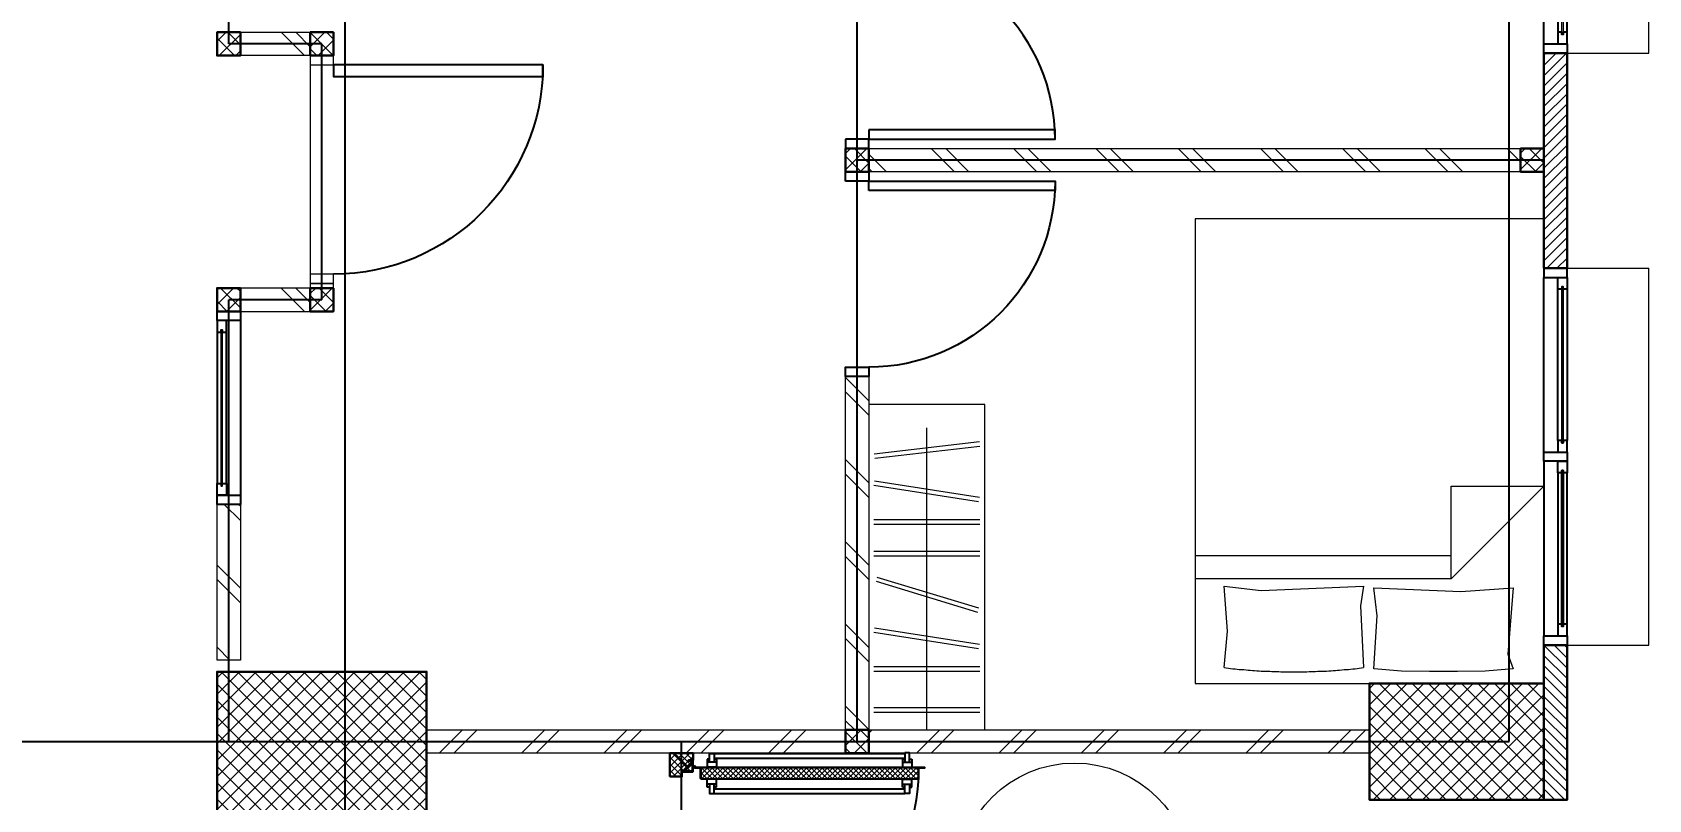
# Model space of a CAD drawing. Header units: millimetres. Extents: x -108 to 357, y -17 to 192.
# Drawn here: x 33.95 to 40.9, y 105.31 to 108.61 of the extents above; entities that cross this region are included whole.
import ezdxf
from ezdxf.enums import TextEntityAlignment as Align

# ---------------------------------------------------------------- set-up
doc = ezdxf.new("R2010")
doc.units = ezdxf.units.MM
for name, color, linetype, lineweight in [('ars', 11, 'Continuous', 0), ('ARSIR', 31, 'Continuous', 5), ('KACA', 151, 'Continuous', 5), ('KOL', 1, 'Continuous', 30), ('KOLOM', 4, 'Continuous', 9), ('lan', 7, 'Continuous', 15), ('NOT', 7, 'Continuous', 20), ('tem', 5, 'Continuous', 20)]:
    doc.layers.add(name, color=color, linetype=linetype, lineweight=lineweight)
doc.layers.add('as', color=1, linetype='Continuous', plot=False)
for name, color, linetype in [('HID', 1, 'Continuous'), ('Kusen', 30, 'Continuous'), ('STL', 6, 'Continuous')]:
    doc.layers.add(name, color=color, linetype=linetype)
doc.styles.add('S', font='simplex', dxfattribs={"width": 0.75})
doc.styles.get("Standard").update_dxf_attribs({"font": 'arial.ttf'})
pattern_1 = [(225, (1.1, 1e-06), (-0.014142, 0.014142), []), (135, (1.1, 1e-06), (0.014142, 0.014142), [])]
pattern_2 = [(315, (-2e-13, 1e-06), (0.014142, 0.014142), []), (45, (-2e-13, 1e-06), (-0.014142, 0.014142), [])]
pattern_3 = [(135, (7.52464, 54.60587), (-0.1767767, -0.1767767), []), (135, (7.52464, 54.66837), (-0.1767767, -0.1767767), [])]

# ---------------------------------------------------------------- blocks, each defined once
blk = doc.blocks.new("k3'")
at = {"layer": 'ars'}
h = blk.add_hatch(dxfattribs=at)
h.set_pattern_fill('_USER', color=256, scale=0.05, angle=45, double=1, pattern_type=0)
h.set_pattern_definition([(45, (0, -4.975), (-0.03535534, 0.03535534), []), (135, (0, -4.975), (-0.03535534, -0.03535534), [])])
h.paths.add_polyline_path([(-0.25, -0.375), (0.25, -0.375), (0.25, 0.375), (-0.25, 0.375)])
at = {"layer": 'KOL'}
blk.add_lwpolyline([(-0.25, -0.375), (0.25, -0.375), (0.25, 0.375), (-0.25, 0.375)], close=True, dxfattribs=at)
blk = doc.blocks.new("k1'")
at = {"layer": 'ars'}
h = blk.add_hatch(dxfattribs=at)
h.set_pattern_fill('_USER', color=256, scale=0.05, angle=45, double=1, pattern_type=0)
h.set_pattern_definition([(45, (0, -5), (-0.03535534, 0.03535534), []), (135, (0, -5), (-0.03535534, -0.03535534), [])])
h.paths.add_polyline_path([(-0.3, -0.45), (0.3, -0.45), (0.3, 0.45), (-0.3, 0.45)])
at = {"layer": 'KOL'}
blk.add_lwpolyline([(-0.3, -0.45), (0.3, -0.45), (0.3, 0.45), (-0.3, 0.45)], close=True, dxfattribs=at)
blk = doc.blocks.new('D-P90')
at = {"layer": 'ars'}
h = blk.add_hatch(dxfattribs=at)
h.set_pattern_fill('ANSI37', color=256, scale=0.005, angle=-90, style=0)
h.set_pattern_definition([(45, (-1350.94906, -1248.591899), (0.01122532015, -0.01122532015), []), (315, (-1350.94906, -1248.591899), (-0.01122532015, -0.01122532015), [])])
h.paths.add_polyline_path([(0.009, -0.1833, -0.414214), (0.01, -0.1843), (0.01, -1.1162, -0.414214), (0.009, -1.1172), (-0.0345, -1.1172, 0.414214), (-0.037, -1.1197), (-0.037, -1.142, -1), (-0.0385, -1.142), (-0.0385, -0.1585, -1), (-0.037, -0.1585), (-0.037, -0.1808, 0.414214), (-0.0345, -0.1833)])
at = {"layer": 'as'}
for p, q in [((-0.0395, -0.1577), (-0.0457, -0.1577)), ((-0.0425, -0.1608), (-0.0425, -0.1546))]:
    blk.add_line(p, q, dxfattribs=at)
at = {"layer": 'HID'}
for p, q in [((-0.0437, -0.1248), (-0.0915, -0.077)), ((-0.0423, -0.1234), (-0.0907, -0.075)), ((-0.0657, -0.147), (-0.023, -0.1043)), ((-0.0628, -0.147), (-0.023, -0.1072)), ((0.9657, -0.147), (0.923, -0.1043)), ((0.9628, -0.147), (0.923, -0.1072)), ((0.9423, -0.1234), (0.9907, -0.075)), ((0.9437, -0.1248), (0.9915, -0.077))]:
    blk.add_line(p, q, dxfattribs=at)
for points in [[(-0.0439, -0.1252), (-0.044, -0.1251), (-0.042, -0.1231), (-0.0419, -0.1232)], [(0.9439, -0.1252), (0.944, -0.1251), (0.942, -0.1231), (0.9419, -0.1232)]]:
    blk.add_lwpolyline(points, dxfattribs=at)
at = {"layer": 'KOL'}
blk.add_line((0.97, -0.13), (0.97, -0.15), dxfattribs=at)
at = {"layer": 'Kusen'}
for p, q in [((-0.0422, -0.1567), (-0.0378, -0.1577)), ((-0.0419, -0.1553), (-0.0376, -0.1562))]:
    blk.add_line(p, q, dxfattribs=at)
at = {"layer": 'Kusen', "ltscale": 2}
for p, q in [((-0.0986, -0.2206), (-0.0986, -1.0599)), ((-0.0786, -0.2406), (-0.0786, -1.0599)), ((-0.074, -0.2106), (-0.04, -0.2106)), ((-0.074, -0.2206), (-0.074, -0.2106)), ((-0.074, -0.2506), (-0.074, -0.2406)), ((-0.074, -0.2506), (-0.04, -0.2506)), ((-0.0615, -0.2506), (-0.0615, -0.2106)), ((-0.04, -0.2506), (-0.04, -0.2106)), ((0.0455, -0.2106), (0.0115, -0.2106)), ((0.0115, -0.2506), (0.0115, -0.2106)), ((0.0455, -0.2506), (0.0115, -0.2506)), ((0.033, -0.2506), (0.033, -0.2106)), ((0.0455, -0.2206), (0.0455, -0.2106)), ((0.0455, -0.2506), (0.0455, -0.2406)), ((0.0528, -0.2406), (0.0528, -1.0599)), ((0.0728, -0.2206), (0.0728, -1.0599)), ((-0.074, -1.0499), (-0.04, -1.0499)), ((-0.074, -1.0499), (-0.074, -1.0599)), ((-0.074, -1.0799), (-0.074, -1.0899)), ((-0.074, -1.0899), (-0.04, -1.0899)), ((-0.0615, -1.0499), (-0.0615, -1.0899)), ((-0.04, -1.0499), (-0.04, -1.0899)), ((0.0455, -1.0499), (0.0115, -1.0499)), ((0.0115, -1.0499), (0.0115, -1.0899)), ((0.0455, -1.0899), (0.0115, -1.0899)), ((0.033, -1.0499), (0.033, -1.0899)), ((0.0455, -1.0499), (0.0455, -1.0599)), ((0.0455, -1.0799), (0.0455, -1.0899))]:
    blk.add_line(p, q, dxfattribs=at)
for points in [[(-0.0986, -0.2406), (-0.0615, -0.2406), (-0.0615, -0.2206), (-0.0986, -0.2206), (-0.0986, -0.2406)], [(0.0728, -0.2406), (0.033, -0.2406), (0.033, -0.2206), (0.0728, -0.2206), (0.0728, -0.2406)], [(-0.1013, -1.0599), (-0.0615, -1.0599), (-0.0615, -1.0799), (-0.1013, -1.0799), (-0.1013, -1.0599)], [(0.0728, -1.0599), (0.033, -1.0599), (0.033, -1.0799), (0.0728, -1.0799), (0.0728, -1.0599)]]:
    blk.add_lwpolyline(points, dxfattribs=at)
at = {"layer": 'Kusen'}
blk.add_circle((-0.0425, -0.1577), 0.001, dxfattribs=at)
for radius, start, end in [(0.0025, 75.78042, 11.38506), (0.9611, 270, 0.45972)]:
    blk.add_arc((-0.0425, -0.1577), radius, start, end, dxfattribs=at)
at = {"layer": 'STL'}
for p, q in [((-0.0385, -0.1585), (-0.0385, -1.142)), ((-0.037, -0.1808), (-0.037, -0.1585)), ((-0.0345, -0.1833), (0.009, -0.1833)), ((0.01, -0.1843), (0.01, -1.1162)), ((-0.037, -1.1197), (-0.037, -1.142)), ((-0.0345, -1.1172), (0.009, -1.1172))]:
    blk.add_line(p, q, dxfattribs=at)
for points in [[(0, -0.1002), (0, -0.1032), (-0.0185, -0.1032, 0.414214), (-0.02, -0.1047), (-0.02, -0.148, -0.414214), (-0.022, -0.15), (-0.068, -0.15, -0.414214), (-0.07, -0.148), (-0.07, -0.13), (-0.067, -0.13), (-0.067, -0.1455, 0.414214), (-0.0655, -0.147), (-0.0245, -0.147, 0.414214), (-0.023, -0.1455), (-0.023, -0.1022, -0.414214), (-0.021, -0.1002)], [(0.9, -0.1002), (0.9, -0.1032), (0.9185, -0.1032, -0.414214), (0.92, -0.1047), (0.92, -0.148, 0.414214), (0.922, -0.15), (0.968, -0.15, 0.414214), (0.97, -0.148), (0.97, -0.13), (0.967, -0.13), (0.967, -0.1455, -0.414214), (0.9655, -0.147), (0.9245, -0.147, -0.414214), (0.923, -0.1455), (0.923, -0.1022, 0.414214), (0.921, -0.1002)]]:
    blk.add_lwpolyline(points, format="xyb", close=True, dxfattribs=at)
blk.add_lwpolyline([(0.009, -0.1818), (-0.0345, -0.1818, -0.414214), (-0.0355, -0.1808), (-0.0355, -0.1585, 1), (-0.04, -0.1585), (-0.04, -1.142, 1), (-0.0355, -1.142), (-0.0355, -1.1197, -0.414214), (-0.0345, -1.1187), (0.009, -1.1187, 0.414214), (0.0115, -1.1162), (0.0115, -0.1843)], format="xyb", dxfattribs=at)
for centre, radius, start, end in [((-0.0377, -0.1585), 0.00075, 0, 180), ((-0.0345, -0.1808), 0.0025, 180, 270), ((0.009, -0.1843), 0.0025, 360, 90), ((0.009, -0.1843), 0.001, 360, 90), ((-0.0377, -1.142), 0.00075, 180, 0), ((-0.0345, -1.1197), 0.0025, 90, 180), ((0.009, -1.1162), 0.001, 270, 0)]:
    blk.add_arc(centre, radius, start, end, dxfattribs=at)
blk = doc.blocks.new('PINTU DARURAT')
at = {"layer": 'ARSIR'}
h = blk.add_hatch(dxfattribs=at)
h.set_pattern_fill('_USER', color=256, scale=0.02, angle=315, style=0, double=1, pattern_type=0)
h.set_pattern_definition(pattern_2)
edge = h.paths.add_edge_path()
edge.add_line((0, 0), (0.1, 0))
edge.add_line((0.1, 0), (0.1, 0.0502))
edge.add_line((0.1, 0.0502), (0.077, 0.0502))
edge.add_line((0.077, 0.0502), (0.077, 0.0955))
edge.add_arc((0.0755, 0.0955), 0.0015, 360, 450)
edge.add_line((0.0755, 0.097), (0.0345, 0.097))
edge.add_arc((0.0345, 0.0955), 0.0015, 90, 180)
edge.add_line((0.033, 0.0955), (0.033, 0.08))
edge.add_line((0.033, 0.08), (0.03, 0.08))
edge.add_line((0.03, 0.08), (0.03, 0.1))
edge.add_line((0.03, 0.1), (0, 0.1))
edge.add_line((0, 0.1), (0, 0))
h = blk.add_hatch(dxfattribs=at)
h.set_pattern_fill('_USER', color=256, scale=0.02, angle=315, style=0, double=1, pattern_type=0)
h.set_pattern_definition(pattern_2)
edge = h.paths.add_edge_path()
edge.add_line((0, 0), (0.1, 0))
edge.add_line((0.1, 0), (0.1, 0.0502))
edge.add_line((0.1, 0.0502), (0.077, 0.0502))
edge.add_line((0.077, 0.0502), (0.077, 0.0955))
edge.add_arc((0.0755, 0.0955), 0.0015, 360, 450)
edge.add_line((0.0755, 0.097), (0.0345, 0.097))
edge.add_arc((0.0345, 0.0955), 0.0015, 90, 180)
edge.add_line((0.033, 0.0955), (0.033, 0.08))
edge.add_line((0.033, 0.08), (0.03, 0.08))
edge.add_line((0.03, 0.08), (0.03, 0.1))
edge.add_line((0.03, 0.1), (0, 0.1))
edge.add_line((0, 0.1), (0, 0))
h = blk.add_hatch(dxfattribs=at)
h.set_pattern_fill('_USER', color=256, scale=0.02, angle=315, style=0, double=1, pattern_type=0)
h.set_pattern_definition(pattern_1)
edge = h.paths.add_edge_path()
edge.add_line((1.1, 0), (1, 0))
edge.add_line((1, 0), (1, 0.0502))
edge.add_line((1, 0.0502), (1.023, 0.0502))
edge.add_line((1.023, 0.0502), (1.023, 0.0955))
edge.add_arc((1.0245, 0.0955), 0.0015, -630, -540, ccw=False)
edge.add_line((1.0245, 0.097), (1.0655, 0.097))
edge.add_arc((1.0655, 0.0955), 0.0015, -360, -270, ccw=False)
edge.add_line((1.067, 0.0955), (1.067, 0.08))
edge.add_line((1.067, 0.08), (1.07, 0.08))
edge.add_line((1.07, 0.08), (1.07, 0.1))
edge.add_line((1.07, 0.1), (1.1, 0.1))
edge.add_line((1.1, 0.1), (1.1, 0))
h = blk.add_hatch(dxfattribs=at)
h.set_pattern_fill('_USER', color=256, scale=0.02, angle=315, style=0, double=1, pattern_type=0)
h.set_pattern_definition(pattern_1)
edge = h.paths.add_edge_path()
edge.add_line((1.1, 0), (1, 0))
edge.add_line((1, 0), (1, 0.0502))
edge.add_line((1, 0.0502), (1.023, 0.0502))
edge.add_line((1.023, 0.0502), (1.023, 0.0955))
edge.add_arc((1.0245, 0.0955), 0.0015, -630, -540, ccw=False)
edge.add_line((1.0245, 0.097), (1.0655, 0.097))
edge.add_arc((1.0655, 0.0955), 0.0015, -360, -270, ccw=False)
edge.add_line((1.067, 0.0955), (1.067, 0.08))
edge.add_line((1.067, 0.08), (1.07, 0.08))
edge.add_line((1.07, 0.08), (1.07, 0.1))
edge.add_line((1.07, 0.1), (1.1, 0.1))
edge.add_line((1.1, 0.1), (1.1, 0))
at = {"layer": 'KOL'}
blk.add_line((1.1, 0.1), (1.1, 0), dxfattribs=at)
blk.add_line((1.1, 0.1), (1.1, 0), dxfattribs=at)
blk.add_line((1.1, 0.1), (1.1, 0), dxfattribs=at)
blk.add_line((1.1, 0.1), (1.1, 0), dxfattribs=at)
for points in [[(0, 0), (0.1, 0), (0.1, 0.0502), (0.077, 0.0502), (0.077, 0.0955, 0.414214), (0.0755, 0.097), (0.0345, 0.097, 0.414214), (0.033, 0.0955), (0.033, 0.08), (0.03, 0.08), (0.03, 0.1), (0, 0.1)], [(0, 0), (0.1, 0), (0.1, 0.0502), (0.077, 0.0502), (0.077, 0.0955, 0.414214), (0.0755, 0.097), (0.0345, 0.097, 0.414214), (0.033, 0.0955), (0.033, 0.08), (0.03, 0.08), (0.03, 0.1), (0, 0.1)], [(1.1, 0), (1, 0), (1, 0.0502), (1.023, 0.0502), (1.023, 0.0955, -0.414214), (1.0245, 0.097), (1.0655, 0.097, -0.414214), (1.067, 0.0955), (1.067, 0.08), (1.07, 0.08), (1.07, 0.1), (1.1, 0.1)], [(1.1, 0), (1, 0), (1, 0.0502), (1.023, 0.0502), (1.023, 0.0955, -0.414214), (1.0245, 0.097), (1.0655, 0.097, -0.414214), (1.067, 0.0955), (1.067, 0.08), (1.07, 0.08), (1.07, 0.1), (1.1, 0.1)]]:
    blk.add_lwpolyline(points, format="xyb", close=True, dxfattribs=at)
at = {"layer": 'Kusen', "xscale": -1, "rotation": 180}
blk.add_blockref('D-P90', (0.1, -0.05), dxfattribs=at)
blk = doc.blocks.new('T. J1')
at = {"layer": 'Kusen'}
for p, q in [((-0.7188, 0.1), (-0.0688, 0.1)), ((0.7212, 0.1), (0.0712, 0.1)), ((-0.0188, 0), (-0.7688, 0)), ((-0.0688, 0.06), (-0.7188, 0.06)), ((0.0212, 0), (0.7712, 0)), ((0.0712, 0.06), (0.7212, 0.06))]:
    blk.add_line(p, q, dxfattribs=at)
for points in [[(-0.8088, 0), (-0.7688, 0), (-0.7688, 0.1), (-0.8088, 0.1)], [(-0.0188, 0), (0.0212, 0), (0.0212, 0.1), (-0.0188, 0.1)], [(0.8112, 0), (0.7712, 0), (0.7712, 0.1), (0.8112, 0.1)]]:
    blk.add_lwpolyline(points, close=True, dxfattribs=at)
for points in [[(-0.7188, 0.0775), (-0.7188, 0.06), (-0.7688, 0.06), (-0.7688, 0.1), (-0.7188, 0.1), (-0.7188, 0.0825), (-0.7288, 0.0825), (-0.7288, 0.0775), (-0.7188, 0.0775)], [(-0.0688, 0.0775), (-0.0688, 0.06), (-0.0188, 0.06), (-0.0188, 0.1), (-0.0688, 0.1), (-0.0688, 0.0825), (-0.0588, 0.0825), (-0.0588, 0.0775), (-0.0688, 0.0775)], [(0.0712, 0.0775), (0.0712, 0.06), (0.0212, 0.06), (0.0212, 0.1), (0.0712, 0.1), (0.0712, 0.0825), (0.0612, 0.0825), (0.0612, 0.0775), (0.0712, 0.0775)], [(0.7212, 0.0775), (0.7212, 0.06), (0.7712, 0.06), (0.7712, 0.1), (0.7212, 0.1), (0.7212, 0.0825), (0.7312, 0.0825), (0.7312, 0.0775), (0.7212, 0.0775)]]:
    blk.add_lwpolyline(points, dxfattribs=at)
at = {"layer": 'Kusen', "color": 141}
for points in [[(-0.7288, 0.0775), (-0.0588, 0.0775), (-0.0588, 0.0825), (-0.7288, 0.0825)], [(0.7312, 0.0775), (0.0612, 0.0775), (0.0612, 0.0825), (0.7312, 0.0825)]]:
    blk.add_lwpolyline(points, close=True, dxfattribs=at)
blk = doc.blocks.new('T. J2')
at = {"layer": 'KACA', "color": 141}
blk.add_lwpolyline([(-0.3792, 0.0775), (0.2908, 0.0775), (0.2908, 0.0825), (-0.3792, 0.0825)], close=True, dxfattribs=at)
at = {"layer": 'Kusen'}
for p, q in [((-0.3692, 0.1), (0.2808, 0.1)), ((-0.4192, 0), (0.3308, 0)), ((0.2808, 0.06), (-0.3692, 0.06))]:
    blk.add_line(p, q, dxfattribs=at)
for points in [[(-0.4592, 0), (-0.4192, 0), (-0.4192, 0.1), (-0.4592, 0.1)], [(0.3308, 0), (0.3708, 0), (0.3708, 0.1), (0.3308, 0.1)]]:
    blk.add_lwpolyline(points, close=True, dxfattribs=at)
for points in [[(-0.3692, 0.0775), (-0.3692, 0.06), (-0.4192, 0.06), (-0.4192, 0.1), (-0.3692, 0.1), (-0.3692, 0.0825), (-0.3792, 0.0825), (-0.3792, 0.0775), (-0.3692, 0.0775)], [(0.2808, 0.0775), (0.2808, 0.06), (0.3308, 0.06), (0.3308, 0.1), (0.2808, 0.1), (0.2808, 0.0825), (0.2908, 0.0825), (0.2908, 0.0775), (0.2808, 0.0775)]]:
    blk.add_lwpolyline(points, dxfattribs=at)
blk = doc.blocks.new('P.80')
at = {"layer": 'Kusen'}
for points in [[(-69.8094, -74.8368), (-69.7694, -74.8368), (-69.7694, -74.0368), (-69.8094, -74.0368)], [(-70.6094, -74.9368), (-70.5694, -74.9368), (-70.5694, -74.8368), (-70.6094, -74.8368)], [(-69.7694, -74.9368), (-69.7294, -74.9368), (-69.7294, -74.8368), (-69.7694, -74.8368)]]:
    blk.add_lwpolyline(points, close=True, dxfattribs=at)
blk.add_arc((-69.7694, -74.8368), 0.8, 90, 180, dxfattribs=at)
blk = doc.blocks.new('K 10.10')
at = {"layer": 'ars'}
h = blk.add_hatch(dxfattribs=at)
h.set_pattern_fill('_USER', color=256, scale=0.05, angle=45, double=1, pattern_type=0)
h.set_pattern_definition([(45, (0, 0), (-0.035355339, 0.035355339), []), (135, (0, 0), (-0.035355339, -0.035355339), [])])
h.paths.add_polyline_path([(1560.5383, 1380.4069), (1560.6383, 1380.4069), (1560.6383, 1380.5069), (1560.5383, 1380.5069)])
at = {"layer": 'KOL'}
blk.add_lwpolyline([(1560.5383, 1380.4069), (1560.6383, 1380.4069), (1560.6383, 1380.5069), (1560.5383, 1380.5069)], close=True, dxfattribs=at)
blk = doc.blocks.new('P-90')
at = {"layer": 'Kusen'}
blk.add_lwpolyline([(374.6908, -21.5979), (374.7408, -21.5979), (374.7408, -22.4979), (374.6908, -22.4979)], close=True, dxfattribs=at)
at = {"layer": 'Kusen', "lineweight": 9}
for points in [[(373.8008, -22.4979), (373.8408, -22.4979), (373.8408, -22.5979), (373.8008, -22.5979)], [(374.7408, -22.4979), (374.7808, -22.4979), (374.7808, -22.5979), (374.7408, -22.5979)]]:
    blk.add_lwpolyline(points, close=True, dxfattribs=at)
at = {"layer": 'Kusen'}
blk.add_arc((374.7408, -22.4979), 0.9, 90, 180, dxfattribs=at)
blk = doc.blocks.new('BED1')
at = {"color": 0, "linetype": 'Continuous'}
for points in [[(1.9976, 0), (1.9976, 1.4976), (0, 1.4976), (0, 0), (1.9976, 0)], [(1.5484, 1.0993), (1.1489, 1.0993), (1.1489, 1.4976), (1.5484, 1.0993)], [(1.9346, 1.3656), (1.9443, 1.2458), (1.9467, 1.1259), (1.9467, 1.0061), (1.9443, 0.8862), (1.9346, 0.7663), (1.707, 0.7809), (1.586, 0.7663), (1.6017, 1.1404), (1.586, 1.3656), (1.8717, 1.3426), (1.9346, 1.3656)], [(1.4492, 1.0993), (1.4492, 0)], [(1.5484, 1.0993), (1.5484, 0)], [(1.9298, 0.1235), (1.7724, 0.138), (1.5799, 0.1235), (1.5981, 0.2833), (1.5799, 0.7228), (1.6634, 0.7094), (1.9298, 0.7228)], [(1.9298, 0.1235), (1.931, 0.1332), (1.9322, 0.1429), (1.9334, 0.1513), (1.9346, 0.161), (1.9346, 0.1707), (1.9358, 0.1804), (1.937, 0.1889), (1.9383, 0.1985), (1.9383, 0.2082), (1.9395, 0.2179), (1.9407, 0.2264), (1.9407, 0.2361), (1.9419, 0.2458), (1.9419, 0.2542), (1.9431, 0.2639), (1.9431, 0.2736), (1.9443, 0.2833), (1.9443, 0.2918), (1.9455, 0.3015), (1.9455, 0.3111), (1.9455, 0.3208), (1.9467, 0.3293), (1.9467, 0.339), (1.9467, 0.3487), (1.9467, 0.3584), (1.9479, 0.3668), (1.9479, 0.3765), (1.9479, 0.3862), (1.9479, 0.3959), (1.9479, 0.4044), (1.9479, 0.414), (1.9479, 0.4237), (1.9479, 0.4334), (1.9479, 0.4419), (1.9479, 0.4516), (1.9479, 0.4613), (1.9479, 0.4709), (1.9479, 0.4794), (1.9467, 0.4891), (1.9467, 0.4988), (1.9467, 0.5085), (1.9467, 0.5169), (1.9455, 0.5266), (1.9455, 0.5363), (1.9455, 0.546), (1.9443, 0.5545), (1.9443, 0.5642), (1.9431, 0.5738), (1.9431, 0.5835), (1.9419, 0.592), (1.9419, 0.6017), (1.9407, 0.6114), (1.9407, 0.6199), (1.9395, 0.6295), (1.9383, 0.6392), (1.9383, 0.6489), (1.937, 0.6574), (1.9358, 0.6671), (1.9346, 0.6768), (1.9346, 0.6864), (1.9334, 0.6949), (1.9322, 0.7046), (1.931, 0.7143), (1.9298, 0.7228)]]:
    blk.add_lwpolyline(points, dxfattribs=at)
blk = doc.blocks.new('LEMARI1')
for points in [[(0.6998, 0.4988), (-0.6998, 0.4988)], [(-0.6998, 0), (0.6998, 0), (0.6998, 0.4988), (-0.6998, 0.4988), (-0.6998, 0)], [(-0.5387, 0.4758), (-0.4855, 0.023)], [(-0.4685, 0.0254), (-0.5206, 0.477)], [(-0.3002, 0.4746), (-0.3705, 0.0242)], [(-0.3523, 0.0218), (-0.2821, 0.4709)], [(-0.2034, 0.477), (-0.2034, 0.0218)], [(-0.1852, 0.0218), (-0.1852, 0.477)], [(-0.0678, 0.477), (-0.0678, 0.0218)], [(-0.0496, 0.0218), (-0.0496, 0.477)], [(0.1755, 0.4722), (0.0436, 0.0363)], [(0.0605, 0.0315), (0.1937, 0.4673)], [(0.3317, 0.4746), (0.2627, 0.0242)], [(0.2797, 0.0218), (0.3499, 0.4709)], [(0.4286, 0.477), (0.4286, 0.0218)], [(0.4467, 0.0218), (0.4467, 0.477)], [(0.6053, 0.477), (0.6053, 0.0218)], [(0.6235, 0.0218), (0.6235, 0.477)], [(0.6998, 0.2494), (-0.5993, 0.2494)]]:
    blk.add_lwpolyline(points)
blk = doc.blocks.new('A-4')
at = {"layer": 'ars'}
h = blk.add_hatch(dxfattribs=at)
h.set_pattern_fill('TEMBOK', color=256, scale=0.25, angle=90)
h.set_pattern_definition([(135, (13.92464, 55.10587), (-0.1767767, -0.1767767), []), (135, (13.92464, 55.16837), (-0.1767767, -0.1767767), [])])
h.paths.add_polyline_path([(1.1, 18.9), (1.1, 18.8), (1.4, 18.8), (1.4, 18.9)])
h = blk.add_hatch(dxfattribs=at)
h.set_pattern_fill('ANSI31', color=256, scale=0.25, angle=270, style=0)
h.set_pattern_definition([(225, (333.399584, -469.605656), (-0.0220970869, 0.0220970869), [])])
h.paths.add_polyline_path([(6.7, 17.885), (6.7, 18.81), (6.8, 18.81), (6.8, 17.885)])
h = blk.add_hatch(dxfattribs=at)
h.set_pattern_fill('TEMBOK', color=256, scale=0.25, angle=90)
h.set_pattern_definition(pattern_3)
h.paths.add_polyline_path([(3.8, 18.4), (3.8, 18.3), (6.6, 18.3), (6.6, 18.4)])
h = blk.add_hatch(dxfattribs=at)
h.set_pattern_fill('TEMBOK', color=256, scale=0.25, angle=90)
h.set_pattern_definition([(135, (13.92464, 54.00587), (-0.1767767, -0.1767767), []), (135, (13.92464, 54.06837), (-0.1767767, -0.1767767), [])])
h.paths.add_polyline_path([(1.1, 17.8), (1.1, 17.7), (1.4, 17.7), (1.4, 17.8)])
h = blk.add_hatch(dxfattribs=at)
h.set_pattern_fill('TEMBOK', color=256, scale=0.25, angle=90)
h.set_pattern_definition(pattern_3)
h.paths.add_polyline_path([(3.7, 15.9), (3.7, 17.42), (3.8, 17.42), (3.8, 15.9)])
h = blk.add_hatch(dxfattribs=at)
h.set_pattern_fill('TEMBOK', color=256, scale=0.25, angle=90)
h.set_pattern_definition([(135, (10.22464, 54.05587), (-0.1767767, -0.1767767), []), (135, (10.22464, 54.11837), (-0.1767767, -0.1767767), [])])
h.paths.add_polyline_path([(1, 16.2), (1, 16.87), (1.1, 16.87), (1.1, 16.2)])
h = blk.add_hatch(dxfattribs=at)
h.set_pattern_fill('ANSI31', color=256, scale=0.25, angle=90, style=0)
h.set_pattern_definition([(135, (376.279584, 513.928732), (-0.0220970869, -0.0220970869), [])])
h.paths.add_polyline_path([(6.7, 15.6), (6.7, 16.265), (6.8, 16.265), (6.8, 15.6)])
h = blk.add_hatch(dxfattribs=at)
h.set_pattern_fill('TEMBOK', color=256, scale=0.25)
h.set_pattern_definition([(45, (-3.495, 3.025), (-0.1767767, 0.1767767), []), (45, (-3.4325, 3.025), (-0.1767767, 0.1767767), [])])
h.paths.add_polyline_path([(3.7, 15.8), (1.9, 15.8), (1.9, 15.9), (3.7, 15.9)])
h = blk.add_hatch(dxfattribs=at)
h.set_pattern_fill('TEMBOK', color=256, scale=0.25)
h.set_pattern_definition([(45, (-1.445, 3.025), (-0.1767767, 0.1767767), []), (45, (-1.3825, 3.025), (-0.1767767, 0.1767767), [])])
h.paths.add_polyline_path([(5.95, 15.8), (3.8, 15.8), (3.8, 15.9), (5.95, 15.9)])
at = {"layer": 'as'}
for p, q in [((1.55, 13.35), (1.55, 43.13)), ((6.55, 15.85), (6.55, 40.65)), ((1.05, 18.85), (1.05, 22.05)), ((3.75, 15.85), (3.75, 22.05)), ((1.45, 18.85), (1.05, 18.85)), ((1.45, 17.75), (1.45, 18.85)), ((6.7, 18.35), (3.75, 18.35)), ((1.45, 17.75), (1.05, 17.75)), ((1.05, 15.85), (1.05, 17.75)), ((-6.55, 15.85), (6.55, 15.85)), ((2.995, 7.85), (2.995, 15.85))]:
    blk.add_line(p, q, dxfattribs=at)
at = {"layer": 'KOL'}
for points in [[(6.7, 17.885), (6.7, 18.81), (6.8, 18.81), (6.8, 17.885)], [(6.7, 15.6), (6.7, 16.265), (6.8, 16.265), (6.8, 15.6)]]:
    blk.add_lwpolyline(points, close=True, dxfattribs=at)
at = {"layer": 'lan'}
for p, q in [((7.15, 18.81), (7.15, 19.64)), ((1.4, 18.76), (1.4, 17.86)), ((6.8, 18.81), (7.15, 18.81)), ((6.8, 17.885), (7.15, 17.885)), ((7.15, 16.265), (7.15, 17.885)), ((6.8, 16.265), (7.15, 16.265))]:
    blk.add_line(p, q, dxfattribs=at)
at = {"layer": 'tem'}
for points in [[(1.1, 18.8), (1.1, 18.9), (1.4, 18.9), (1.4, 18.8)], [(3.8, 18.3), (3.8, 18.4), (6.6, 18.4), (6.6, 18.3)], [(1.1, 17.8), (1.1, 17.7), (1.4, 17.7), (1.4, 17.8)], [(1.4, 17.82), (1.4, 17.8), (1.5, 17.8), (1.5, 17.82)], [(3.8, 17.42), (3.8, 15.9), (3.7, 15.9), (3.7, 17.42)], [(1.1, 16.87), (1.1, 16.2), (1, 16.2), (1, 16.87)], [(3.7, 15.8), (1.9, 15.8), (1.9, 15.9), (3.7, 15.9)], [(5.95, 15.8), (3.8, 15.8), (3.8, 15.9), (5.95, 15.9)]]:
    blk.add_lwpolyline(points, close=True, dxfattribs=at)
at = {"color": 2, "rotation": 270}
blk.add_blockref('PINTU DARURAT', (2.945, 15.8), dxfattribs=at)
at = {"layer": 'ars', "rotation": 270}
for name, p in [('BED1', (5.2024, 18.0976)), ('LEMARI1', (3.8, 16.5998))]:
    blk.add_blockref(name, p, dxfattribs=at)
at = {"layer": 'KOL', "rotation": 90}
for name, p in [("k1'", (1.45, 15.85)), ("k3'", (6.325, 15.85))]:
    blk.add_blockref(name, p, dxfattribs=at)
at = {"layer": 'KOLOM', "extrusion": (0, 0, -1), "zscale": -1, "rotation": 270}
for p in [(-1381.5069, 1579.4383), (-1381.9069, 1579.4383), (-1384.2069, 1578.9383), (-1387.1069, 1578.9383), (-1381.5069, 1578.3383), (-1381.9069, 1578.3383), (-1384.2069, 1576.4383)]:
    blk.add_blockref('K 10.10', p, dxfattribs=at)
at = {"layer": 'Kusen', "xscale": -1}
for name, p, rotation in [('T. J2', (6.7, 19.2692), 270), ('P-90', (23.9979, -355.9808), 270), ('P.80', (78.6368, 88.0294), 270), ('T. J1', (6.7, 17.0739), 270), ('T. J2', (1.1, 17.2408), 90)]:
    blk.add_blockref(name, p, dxfattribs=dict(at, rotation=rotation))
at = {"layer": 'Kusen', "rotation": 270}
blk.add_blockref('P.80', (78.6368, -51.3294), dxfattribs=at)
blk = doc.blocks.new('NAV')
blk.add_circle((0, -0.4), 0.4)
at = {"style": 'S', "width": 0.75, "flags": 4}
blk.add_attdef('AV', text='', height=0.3, dxfattribs=at).set_placement((0, -0.4), align=Align.MIDDLE)

msp = doc.modelspace()

# ---------------------------------------------------------------- block references
msp.add_blockref('A-4', (33.74738, 89.70808))
at = {"layer": 'NOT'}
ref = msp.add_blockref('NAV', (38.43095, 104.46589), dxfattribs=dict(at, xscale=1.25, yscale=1.25, zscale=1.25, rotation=180))
ref.add_attrib('AV', 'PBS', dxfattribs={"layer": '0', "height": 0.35, "flags": 4}).set_placement((38.43095, 104.96589), align=Align.MIDDLE)

doc.saveas('drawing.dxf')
